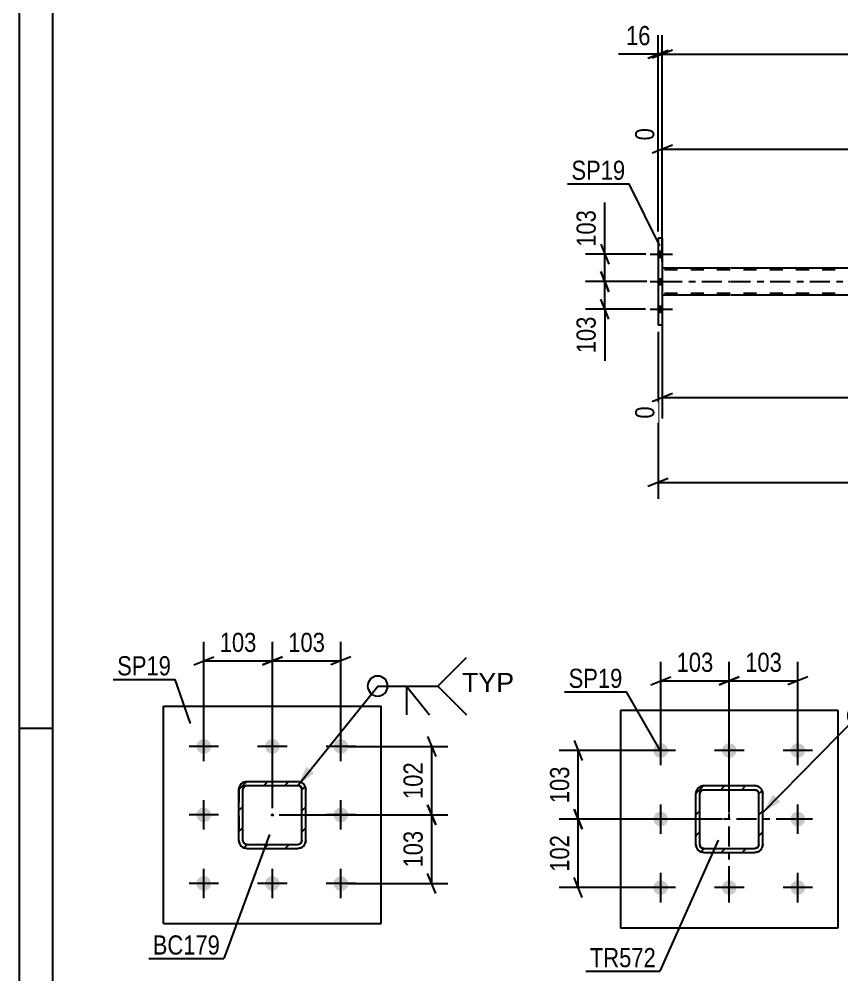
# Model space of a CAD drawing. Header units: millimetres. Extents: x 0 to 841, y 0 to 594.
# Drawn here: x 0 to 123, y 112.2 to 255.1 of the extents above; entities that cross this region are included whole.
import ezdxf

# ---------------------------------------------------------------- set-up
doc = ezdxf.new("R2010")
doc.units = ezdxf.units.MM
doc.linetypes.add('DXK_LINE_DOT2', pattern=[3.9198, 1.9599, -1.9599])
doc.linetypes.add('DXK_LINE_DOT3', pattern=[5.9187, 2.979, -0.9799, 0.9799, -0.9799])
doc.styles.add('Arial', font='ARIAL.TTF', dxfattribs={"height": 0.2})
doc.styles.add('Arial Narrow', font='ARIALN.TTF', dxfattribs={"height": 0.2})

# ---------------------------------------------------------------- blocks, each defined once
blk = doc.blocks.new('Unknown-122568519-1133 - 12225')
at = {"color": 5, "linetype": 'Continuous'}
for p, q in [((0, 594), (0, 0)), ((5, 589), (5, 5)), ((5, 149), (0, 149))]:
    blk.add_line(p, q, dxfattribs=at)
blk = doc.blocks.new('Part-122568519-2136 - 2078')
at = {"color": 2, "linetype": 'Continuous'}
for p, q in [((122.39, 151.72), (89.89, 151.72)), ((89.89, 151.72), (89.89, 119.22)), ((122.39, 119.22), (122.39, 151.72)), ((89.89, 119.22), (122.39, 119.22))]:
    blk.add_line(p, q, dxfattribs=at)
blk = doc.blocks.new('Bolt-122568519-2181 - 2078')
at = {"linetype": 'Continuous'}
for points in [[(95.89, 144.62, -1), (95.89, 146.82, -1)], [(106.14, 144.62, -1), (106.14, 146.82, -1)], [(116.39, 144.62, -1), (116.39, 146.82, -1)], [(95.89, 134.37, -1), (95.89, 136.57, -1)], [(116.39, 134.37, -1), (116.39, 136.57, -1)], [(95.89, 124.12, -1), (95.89, 126.32, -1)], [(106.14, 124.12, -1), (106.14, 126.32, -1)], [(116.39, 124.12, -1), (116.39, 126.32, -1)]]:
    blk.add_hatch(color=1, dxfattribs=at).paths.add_polyline_path(points)
at = {"color": 1, "linetype": 'Continuous'}
for p, q in [((95.89, 143.52), (95.89, 147.92)), ((106.14, 143.52), (106.14, 147.92)), ((116.39, 143.52), (116.39, 147.92)), ((98.09, 145.72), (93.69, 145.72)), ((108.34, 145.72), (103.94, 145.72)), ((118.59, 145.72), (114.19, 145.72)), ((95.89, 133.27), (95.89, 137.67)), ((116.39, 133.27), (116.39, 137.67)), ((98.09, 135.47), (93.69, 135.47)), ((118.59, 135.47), (114.19, 135.47)), ((95.89, 123.02), (95.89, 127.42)), ((106.14, 123.02), (106.14, 127.42)), ((116.39, 123.02), (116.39, 127.42)), ((98.09, 125.22), (93.69, 125.22)), ((108.34, 125.22), (103.94, 125.22)), ((118.59, 125.22), (114.19, 125.22))]:
    blk.add_line(p, q, dxfattribs=at)
blk = doc.blocks.new('Part-122568519-2239 - 2078')
at = {"linetype": 'Continuous'}
h = blk.add_hatch(dxfattribs=at)
h.set_pattern_fill('', scale=0.7, style=0, pattern_type=0)
h.set_pattern_definition([(45, (102.3356, 140.4685), (-1.57154, 1.57154), [])])
h.paths.add_polyline_path([(109.94, 140.47), (102.34, 140.47), (101.88, 140.38), (101.49, 140.12), (101.23, 139.73), (101.14, 139.27), (101.14, 131.67), (101.23, 131.21), (101.49, 130.82), (101.88, 130.56), (102.34, 130.47), (109.94, 130.47), (110.39, 130.56), (110.78, 130.82), (111.04, 131.21), (111.14, 131.67), (111.14, 139.27), (111.04, 139.73), (110.78, 140.12), (110.39, 140.38)])
h.paths.add_polyline_path([(110.49, 139.5), (110.54, 139.27), (110.54, 131.67), (110.49, 131.44), (110.36, 131.24), (110.17, 131.11), (109.94, 131.07), (102.34, 131.07), (102.11, 131.11), (101.91, 131.24), (101.78, 131.44), (101.74, 131.67), (101.74, 139.27), (101.78, 139.5), (101.91, 139.69), (102.11, 139.82), (102.34, 139.87), (109.94, 139.87), (110.17, 139.82), (110.36, 139.69)])
at = {"color": 7, "linetype": 'DXK_LINE_DOT3'}
for p, q in [((106.14, 125.47), (106.14, 145.47)), ((116.14, 135.47), (96.14, 135.47))]:
    blk.add_line(p, q, dxfattribs=at)
at = {"color": 7, "linetype": 'DXK_LINE_DOT2'}
for p, q in [((101.88, 140.38), (102.34, 140.47)), ((102.34, 140.47), (109.94, 140.47)), ((109.94, 140.47), (110.39, 140.38)), ((101.14, 139.27), (101.23, 139.73)), ((101.14, 131.67), (101.14, 139.27)), ((101.78, 139.5), (101.74, 139.27)), ((101.74, 131.67), (101.74, 139.27)), ((101.91, 139.69), (101.78, 139.5)), ((102.11, 139.82), (101.91, 139.69)), ((102.34, 139.87), (102.11, 139.82)), ((102.34, 139.87), (109.94, 139.87)), ((110.17, 139.82), (109.94, 139.87)), ((110.36, 139.69), (110.17, 139.82)), ((110.49, 139.5), (110.36, 139.69)), ((110.54, 139.27), (110.49, 139.5)), ((110.54, 131.67), (110.54, 139.27)), ((111.04, 139.73), (111.14, 139.27)), ((111.14, 131.67), (111.14, 139.27)), ((101.23, 131.21), (101.14, 131.67)), ((101.74, 131.67), (101.78, 131.44)), ((110.49, 131.44), (110.54, 131.67)), ((111.14, 131.67), (111.04, 131.21)), ((101.78, 131.44), (101.91, 131.24)), ((102.34, 130.47), (101.88, 130.56)), ((101.91, 131.24), (102.11, 131.11)), ((102.11, 131.11), (102.34, 131.07)), ((102.34, 131.07), (109.94, 131.07)), ((102.34, 130.47), (109.94, 130.47)), ((109.94, 131.07), (110.17, 131.11)), ((110.39, 130.56), (109.94, 130.47)), ((110.17, 131.11), (110.36, 131.24)), ((110.36, 131.24), (110.49, 131.44))]:
    blk.add_line(p, q, dxfattribs=at)
at = {"color": 2, "linetype": 'Continuous'}
for p, q in [((102.34, 140.47), (101.88, 140.38)), ((102.34, 140.47), (109.94, 140.47)), ((110.39, 140.38), (109.94, 140.47)), ((101.23, 139.73), (101.14, 139.27)), ((101.14, 131.67), (101.14, 139.27)), ((101.74, 139.27), (101.78, 139.5)), ((101.74, 131.67), (101.74, 139.27)), ((101.78, 139.5), (101.91, 139.69)), ((101.91, 139.69), (102.11, 139.82)), ((102.11, 139.82), (102.34, 139.87)), ((102.34, 139.87), (109.94, 139.87)), ((109.94, 139.87), (110.17, 139.82)), ((110.17, 139.82), (110.36, 139.69)), ((110.36, 139.69), (110.49, 139.5)), ((110.49, 139.5), (110.54, 139.27)), ((110.54, 131.67), (110.54, 139.27)), ((111.14, 139.27), (111.04, 139.73)), ((111.14, 131.67), (111.14, 139.27)), ((101.14, 131.67), (101.23, 131.21)), ((101.78, 131.44), (101.74, 131.67)), ((110.54, 131.67), (110.49, 131.44)), ((111.04, 131.21), (111.14, 131.67)), ((101.91, 131.24), (101.78, 131.44)), ((101.88, 130.56), (102.34, 130.47)), ((102.11, 131.11), (101.91, 131.24)), ((102.34, 131.07), (102.11, 131.11)), ((102.34, 131.07), (109.94, 131.07)), ((102.34, 130.47), (109.94, 130.47)), ((110.17, 131.11), (109.94, 131.07)), ((109.94, 130.47), (110.39, 130.56)), ((110.36, 131.24), (110.17, 131.11)), ((110.49, 131.44), (110.36, 131.24))]:
    blk.add_line(p, q, dxfattribs=at)
at = {"color": 7, "linetype": 'DXK_LINE_DOT2'}
for centre, start, end in [((102.34, 139.27), 112.5, 157.5), ((109.94, 139.27), 22.5, 67.5), ((102.34, 131.67), 202.5, 247.5), ((109.94, 131.67), 292.5, 337.5)]:
    blk.add_arc(centre, 1.2, start, end, dxfattribs=at)
at = {"color": 2, "linetype": 'Continuous'}
for centre, start, end in [((102.34, 139.27), 112.5, 157.5), ((109.94, 139.27), 22.5, 67.5), ((102.34, 131.67), 202.5, 247.5), ((109.94, 131.67), 292.5, 337.5)]:
    blk.add_arc(centre, 1.2, start, end, dxfattribs=at)
blk = doc.blocks.new('Part-122568519-7106 - 6955')
at = {"color": 2, "linetype": 'Continuous'}
for p, q in [((106.25, 217.85), (96.13, 217.85)), ((151.11, 217.85), (106.35, 217.85)), ((106.25, 213.85), (96.13, 213.85)), ((151.11, 213.85), (106.35, 213.85))]:
    blk.add_line(p, q, dxfattribs=at)
at = {"color": 7, "linetype": 'DXK_LINE_DOT2'}
for p, q in [((96.13, 217.85), (96.13, 213.85)), ((106.25, 217.61), (96.13, 217.61)), ((768.75, 217.61), (106.35, 217.61)), ((106.25, 214.09), (96.13, 214.09)), ((768.75, 214.09), (106.35, 214.09))]:
    blk.add_line(p, q, dxfattribs=at)
at = {"color": 7, "linetype": 'DXK_LINE_DOT3'}
for p, q in [((96.13, 215.85), (106.25, 215.85)), ((106.35, 215.85), (768.75, 215.85))]:
    blk.add_line(p, q, dxfattribs=at)
blk = doc.blocks.new('Bolt-122568519-7147 - 6955')
at = {"linetype": 'Continuous'}
for points in [[(96.13, 219.51), (96.13, 220.39), (95.49, 220.39), (95.49, 219.51)], [(96.13, 219.51), (96.13, 220.39), (95.49, 220.39), (95.49, 219.51)], [(96.13, 219.51), (96.13, 220.39), (95.49, 220.39), (95.49, 219.51)], [(96.13, 215.41), (96.13, 216.29), (95.49, 216.29), (95.49, 215.41)], [(96.13, 215.41), (96.13, 216.29), (95.49, 216.29), (95.49, 215.41)], [(96.13, 211.31), (96.13, 212.19), (95.49, 212.19), (95.49, 211.31)], [(96.13, 211.31), (96.13, 212.19), (95.49, 212.19), (95.49, 211.31)], [(96.13, 211.31), (96.13, 212.19), (95.49, 212.19), (95.49, 211.31)]]:
    blk.add_hatch(color=1, dxfattribs=at).paths.add_polyline_path(points)
at = {"color": 1, "linetype": 'Continuous'}
for p, q in [((95.49, 220.39), (96.13, 220.39)), ((95.49, 220.39), (96.13, 220.39)), ((95.49, 220.39), (96.13, 220.39)), ((94.33, 219.95), (97.65, 219.95)), ((94.33, 219.95), (97.65, 219.95)), ((94.33, 219.95), (97.65, 219.95)), ((95.49, 219.51), (96.13, 219.51)), ((95.49, 219.51), (96.13, 219.51)), ((95.49, 219.51), (96.13, 219.51)), ((94.33, 215.85), (97.65, 215.85)), ((94.33, 215.85), (97.65, 215.85)), ((95.49, 216.29), (96.13, 216.29)), ((95.49, 216.29), (96.13, 216.29)), ((95.49, 215.41), (96.13, 215.41)), ((95.49, 215.41), (96.13, 215.41)), ((94.33, 211.75), (97.65, 211.75)), ((94.33, 211.75), (97.65, 211.75)), ((94.33, 211.75), (97.65, 211.75)), ((95.49, 212.19), (96.13, 212.19)), ((95.49, 212.19), (96.13, 212.19)), ((95.49, 212.19), (96.13, 212.19)), ((95.49, 211.31), (96.13, 211.31)), ((95.49, 211.31), (96.13, 211.31)), ((95.49, 211.31), (96.13, 211.31))]:
    blk.add_line(p, q, dxfattribs=at)
blk = doc.blocks.new('Part-122568519-7216 - 6955')
at = {"color": 2, "linetype": 'Continuous'}
for p, q in [((96.13, 222.35), (95.49, 222.35)), ((95.49, 222.35), (95.49, 209.35)), ((96.13, 222.35), (96.13, 209.35)), ((96.13, 209.35), (95.49, 209.35))]:
    blk.add_line(p, q, dxfattribs=at)
blk = doc.blocks.new('Part-122568519-8024 - 7999')
at = {"linetype": 'Continuous'}
h = blk.add_hatch(dxfattribs=at)
h.set_pattern_fill('', scale=0.7, style=0, pattern_type=0)
h.set_pattern_definition([(45, (34.0508, 141.0933), (-1.57154, 1.57154), [])])
h.paths.add_polyline_path([(41.65, 141.09), (34.05, 141.09), (33.59, 141), (33.2, 140.74), (32.94, 140.35), (32.85, 139.89), (32.85, 132.29), (32.94, 131.83), (33.2, 131.44), (33.59, 131.18), (34.05, 131.09), (41.65, 131.09), (42.11, 131.18), (42.5, 131.44), (42.76, 131.83), (42.85, 132.29), (42.85, 139.89), (42.76, 140.35), (42.5, 140.74), (42.11, 141)])
h.paths.add_polyline_path([(42.21, 140.12), (42.25, 139.89), (42.25, 132.29), (42.21, 132.06), (42.08, 131.87), (41.88, 131.74), (41.65, 131.69), (34.05, 131.69), (33.82, 131.74), (33.63, 131.87), (33.5, 132.06), (33.45, 132.29), (33.45, 139.89), (33.5, 140.12), (33.63, 140.32), (33.82, 140.45), (34.05, 140.49), (41.65, 140.49), (41.88, 140.45), (42.08, 140.32)])
blk.add_hatch(color=30, dxfattribs=at).paths.add_polyline_path([(37.85, 135.99, -1), (37.85, 136.19, -1)])
at = {"color": 7, "linetype": 'DXK_LINE_DOT2'}
for p, q in [((32.85, 139.89), (32.94, 140.35)), ((33.5, 140.12), (33.45, 139.89)), ((33.63, 140.32), (33.5, 140.12)), ((33.59, 141), (34.05, 141.09)), ((33.82, 140.45), (33.63, 140.32)), ((34.05, 140.49), (33.82, 140.45)), ((34.05, 141.09), (41.65, 141.09)), ((34.05, 140.49), (41.65, 140.49)), ((41.65, 141.09), (42.11, 141)), ((41.88, 140.45), (41.65, 140.49)), ((42.08, 140.32), (41.88, 140.45)), ((42.21, 140.12), (42.08, 140.32)), ((42.25, 139.89), (42.21, 140.12)), ((42.76, 140.35), (42.85, 139.89)), ((32.85, 139.89), (32.85, 132.29)), ((33.45, 132.29), (33.45, 139.89)), ((42.25, 132.29), (42.25, 139.89)), ((42.85, 132.29), (42.85, 139.89)), ((32.94, 131.83), (32.85, 132.29)), ((33.45, 132.29), (33.5, 132.06)), ((33.5, 132.06), (33.63, 131.87)), ((33.63, 131.87), (33.82, 131.74)), ((33.82, 131.74), (34.05, 131.69)), ((34.05, 131.69), (41.65, 131.69)), ((41.65, 131.69), (41.88, 131.74)), ((41.88, 131.74), (42.08, 131.87)), ((42.08, 131.87), (42.21, 132.06)), ((42.21, 132.06), (42.25, 132.29)), ((42.85, 132.29), (42.76, 131.83)), ((34.05, 131.09), (33.59, 131.18)), ((34.05, 131.09), (41.65, 131.09)), ((42.11, 131.18), (41.65, 131.09))]:
    blk.add_line(p, q, dxfattribs=at)
at = {"color": 2, "linetype": 'Continuous'}
for p, q in [((32.94, 140.35), (32.85, 139.89)), ((33.45, 139.89), (33.5, 140.12)), ((33.5, 140.12), (33.63, 140.32)), ((34.05, 141.09), (33.59, 141)), ((33.63, 140.32), (33.82, 140.45)), ((33.82, 140.45), (34.05, 140.49)), ((34.05, 141.09), (34.05, 141.09)), ((34.05, 141.09), (41.65, 141.09)), ((34.05, 140.49), (34.05, 140.49)), ((34.05, 140.49), (41.65, 140.49)), ((41.65, 141.09), (41.65, 141.09)), ((42.11, 141), (41.65, 141.09)), ((41.65, 140.49), (41.65, 140.49)), ((41.65, 140.49), (41.88, 140.45)), ((41.88, 140.45), (42.08, 140.32)), ((42.08, 140.32), (42.21, 140.12)), ((42.21, 140.12), (42.25, 139.89)), ((42.85, 139.89), (42.76, 140.35)), ((32.85, 139.89), (32.85, 139.89)), ((32.85, 132.29), (32.85, 139.89)), ((33.45, 139.89), (33.45, 139.89)), ((33.45, 132.29), (33.45, 139.89)), ((42.25, 139.89), (42.25, 139.89)), ((42.25, 132.29), (42.25, 139.89)), ((42.85, 139.89), (42.85, 139.89)), ((42.85, 132.29), (42.85, 139.89)), ((32.85, 132.29), (32.85, 132.29)), ((32.85, 132.29), (32.94, 131.83)), ((33.45, 132.29), (33.45, 132.29)), ((33.5, 132.06), (33.45, 132.29)), ((33.63, 131.87), (33.5, 132.06)), ((33.82, 131.74), (33.63, 131.87)), ((34.05, 131.69), (33.82, 131.74)), ((34.05, 131.69), (34.05, 131.69)), ((34.05, 131.69), (41.65, 131.69)), ((41.88, 131.74), (41.65, 131.69)), ((41.65, 131.69), (41.65, 131.69)), ((42.08, 131.87), (41.88, 131.74)), ((42.21, 132.06), (42.08, 131.87)), ((42.25, 132.29), (42.21, 132.06)), ((42.25, 132.29), (42.25, 132.29)), ((42.76, 131.83), (42.85, 132.29)), ((42.85, 132.29), (42.85, 132.29)), ((33.59, 131.18), (34.05, 131.09)), ((34.05, 131.09), (34.05, 131.09)), ((34.05, 131.09), (41.65, 131.09)), ((41.65, 131.09), (42.11, 131.18)), ((41.65, 131.09), (41.65, 131.09))]:
    blk.add_line(p, q, dxfattribs=at)
at = {"color": 7, "linetype": 'DXK_LINE_DOT3'}
blk.add_line((37.85, 136.09), (37.85, 136.09), dxfattribs=at)
at = {"color": 30, "linetype": 'DXK_LINE_DOT3'}
blk.add_line((37.85, 136.09), (37.85, 136.09), dxfattribs=at)
at = {"color": 30, "linetype": 'Continuous'}
blk.add_circle((37.85, 136.09), 0.1, dxfattribs=at)
at = {"color": 7, "linetype": 'DXK_LINE_DOT2'}
for centre, start, end in [((34.05, 139.89), 112.5, 157.5), ((41.65, 139.89), 22.5, 67.5), ((34.05, 132.29), 202.5, 247.5), ((41.65, 132.29), 292.5, 337.5)]:
    blk.add_arc(centre, 1.2, start, end, dxfattribs=at)
at = {"color": 2, "linetype": 'Continuous'}
for centre, start, end in [((34.05, 139.89), 112.5, 157.5), ((41.65, 139.89), 22.5, 67.5), ((34.05, 132.29), 202.5, 247.5), ((41.65, 132.29), 292.5, 337.5)]:
    blk.add_arc(centre, 1.2, start, end, dxfattribs=at)
blk = doc.blocks.new('Bolt-122568519-8100 - 7999')
at = {"linetype": 'Continuous'}
for points in [[(27.6, 145.24, -1), (27.6, 147.44, -1)], [(37.85, 145.24, -1), (37.85, 147.44, -1)], [(48.1, 145.24, -1), (48.1, 147.44, -1)], [(27.6, 134.99, -1), (27.6, 137.19, -1)], [(48.1, 134.99, -1), (48.1, 137.19, -1)], [(27.6, 124.74, -1), (27.6, 126.94, -1)], [(37.85, 124.74, -1), (37.85, 126.94, -1)], [(48.1, 124.74, -1), (48.1, 126.94, -1)]]:
    blk.add_hatch(color=1, dxfattribs=at).paths.add_polyline_path(points)
at = {"color": 1, "linetype": 'Continuous'}
for p, q in [((27.6, 144.14), (27.6, 148.54)), ((37.85, 144.14), (37.85, 148.54)), ((48.1, 144.14), (48.1, 148.54)), ((29.8, 146.34), (25.4, 146.34)), ((40.05, 146.34), (35.65, 146.34)), ((50.3, 146.34), (45.9, 146.34)), ((27.6, 133.89), (27.6, 138.29)), ((48.1, 133.89), (48.1, 138.29)), ((29.8, 136.09), (25.4, 136.09)), ((50.3, 136.09), (45.9, 136.09)), ((27.6, 123.64), (27.6, 128.04)), ((37.85, 123.64), (37.85, 128.04)), ((48.1, 123.64), (48.1, 128.04)), ((29.8, 125.84), (25.4, 125.84)), ((40.05, 125.84), (35.65, 125.84)), ((50.3, 125.84), (45.9, 125.84))]:
    blk.add_line(p, q, dxfattribs=at)
blk = doc.blocks.new('Part-122568519-8106 - 7999')
at = {"color": 2, "linetype": 'Continuous'}
for p, q in [((21.6, 119.84), (21.6, 152.34)), ((21.6, 152.34), (54.1, 152.34)), ((54.1, 119.84), (54.1, 152.34)), ((21.6, 119.84), (54.1, 119.84))]:
    blk.add_line(p, q, dxfattribs=at)
blk = doc.blocks.new('StraightDimension-122568519-2274 - 2078')
at = {"color": 7, "linetype": 'Continuous'}
for p, q in [((106.14, 136.47), (106.14, 158.99)), ((116.39, 146.72), (116.39, 158.99)), ((104.64, 155.54), (107.64, 156.74)), ((106.14, 156.14), (116.39, 156.14)), ((117.89, 156.74), (114.89, 155.54))]:
    blk.add_line(p, q, dxfattribs=at)
at = {"color": 0}
blk.add_wipeout([(114.6, 156.89), (114.6, 161.09), (107.92, 161.09), (107.92, 156.89)], dxfattribs=at)
at = {"color": 3, "style": 'Arial Narrow'}
blk.add_text('103', height=2.863, dxfattribs=at).set_placement((108.52, 157.49))
blk = doc.blocks.new('StraightDimension-122568519-2291 - 2078')
at = {"color": 7, "linetype": 'Continuous'}
for p, q in [((95.89, 146.72), (95.89, 158.99)), ((106.14, 136.47), (106.14, 158.99)), ((94.39, 155.54), (97.39, 156.74)), ((95.89, 156.14), (106.14, 156.14)), ((107.64, 156.74), (104.64, 155.54))]:
    blk.add_line(p, q, dxfattribs=at)
at = {"color": 0}
blk.add_wipeout([(104.35, 156.89), (104.35, 161.09), (97.67, 161.09), (97.67, 156.89)], dxfattribs=at)
at = {"color": 3, "style": 'Arial Narrow'}
blk.add_text('103', height=2.863, dxfattribs=at).set_placement((98.27, 157.49))
blk = doc.blocks.new('StraightDimension-122568519-2309 - 2078')
at = {"color": 7, "linetype": 'Continuous'}
for p, q in [((82.96, 147.22), (84.16, 144.22)), ((94.89, 145.72), (80.71, 145.72)), ((83.56, 135.47), (83.56, 145.72)), ((84.16, 133.97), (82.96, 136.97)), ((105.14, 135.47), (80.71, 135.47))]:
    blk.add_line(p, q, dxfattribs=at)
at = {"color": 0}
blk.add_wipeout([(82.81, 143.94), (78.61, 143.94), (78.61, 137.25), (82.81, 137.25)], dxfattribs=at)
at = {"color": 3, "style": 'Arial Narrow'}
blk.add_text('103', height=2.863, rotation=90.0002, dxfattribs=at).set_placement((82.21, 137.85))
blk = doc.blocks.new('StraightDimension-122568519-2326 - 2078')
at = {"color": 7, "linetype": 'Continuous'}
for p, q in [((82.96, 136.97), (84.16, 133.97)), ((105.14, 135.47), (80.71, 135.47)), ((83.56, 125.22), (83.56, 135.47)), ((84.16, 123.72), (82.96, 126.72)), ((94.89, 125.22), (80.71, 125.22))]:
    blk.add_line(p, q, dxfattribs=at)
at = {"color": 0}
blk.add_wipeout([(82.81, 133.69), (78.61, 133.69), (78.61, 127), (82.81, 127)], dxfattribs=at)
at = {"color": 3, "style": 'Arial Narrow'}
blk.add_text('102', height=2.863, rotation=90.0002, dxfattribs=at).set_placement((82.21, 127.6))
blk = doc.blocks.new('StraightDimension-122568519-7352 - 6955')
at = {"color": 7, "linetype": 'Continuous'}
for p, q in [((96.13, 218.85), (96.13, 238.81)), ((97.63, 236.28), (94.63, 235.08)), ((96.13, 235.68), (244.74, 235.68))]:
    blk.add_line(p, q, dxfattribs=at)
at = {"color": 0, "linetype": 'Continuous'}
blk.add_wipeout([(95.53, 239.41), (91.33, 239.41), (91.33, 236.38), (95.53, 236.38)], dxfattribs=at)
at = {"color": 3, "linetype": 'Continuous', "style": 'Arial Narrow'}
blk.add_text('0', height=2.86, rotation=90.0002, dxfattribs=at).set_placement((94.93, 236.98))
blk = doc.blocks.new('StraightDimension-122568519-7291 - 6955')
at = {"color": 7, "linetype": 'Continuous'}
for p, q in [((95.49, 208.35), (95.49, 183.39)), ((96.99, 186.39), (93.99, 185.19)), ((95.49, 185.79), (779.61, 185.79))]:
    blk.add_line(p, q, dxfattribs=at)
blk = doc.blocks.new('StraightDimension-122568519-7319 - 6955')
at = {"color": 7, "linetype": 'Continuous'}
for p, q in [((96.13, 212.85), (96.13, 195.37)), ((97.63, 199.1), (94.63, 197.9)), ((96.13, 198.5), (244.74, 198.5))]:
    blk.add_line(p, q, dxfattribs=at)
at = {"color": 0, "linetype": 'Continuous'}
blk.add_wipeout([(95.53, 197.8), (91.33, 197.8), (91.33, 194.77), (95.53, 194.77)], dxfattribs=at)
at = {"color": 3, "linetype": 'Continuous', "style": 'Arial Narrow'}
blk.add_text('0', height=2.86, rotation=90.0002, dxfattribs=at).set_placement((94.93, 195.37))
blk = doc.blocks.new('StraightDimension-122568519-7325 - 6955')
at = {"color": 7, "linetype": 'Continuous'}
for p, q in [((87.52, 219.95), (87.52, 227.68)), ((87.52, 219.95), (87.52, 227.68)), ((86.92, 221.45), (88.12, 218.45)), ((93.68, 219.95), (84.67, 219.95)), ((87.52, 215.85), (87.52, 219.95)), ((88.12, 214.35), (86.92, 217.35)), ((93.8, 215.85), (84.67, 215.85))]:
    blk.add_line(p, q, dxfattribs=at)
at = {"color": 0}
blk.add_wipeout([(86.77, 227.16), (82.57, 227.16), (82.57, 220.47), (86.77, 220.47)], dxfattribs=at)
at = {"color": 3, "style": 'Arial Narrow'}
blk.add_text('103', height=2.863, rotation=90.0002, dxfattribs=at).set_placement((86.17, 221.07))
blk = doc.blocks.new('StraightDimension-122568519-7338 - 6955')
at = {"color": 7, "linetype": 'Continuous'}
for p, q in [((86.92, 217.35), (88.12, 214.35)), ((93.8, 215.85), (84.67, 215.85)), ((87.52, 211.75), (87.52, 215.85)), ((88.12, 210.25), (86.92, 213.25)), ((93.61, 211.75), (84.67, 211.75)), ((87.52, 211.75), (87.52, 204.02)), ((87.52, 211.75), (87.52, 204.02))]:
    blk.add_line(p, q, dxfattribs=at)
at = {"color": 0}
blk.add_wipeout([(86.77, 211.22), (82.57, 211.22), (82.57, 204.54), (86.77, 204.54)], dxfattribs=at)
at = {"color": 3, "style": 'Arial Narrow'}
blk.add_text('103', height=2.863, rotation=90.0002, dxfattribs=at).set_placement((86.17, 205.14))
blk = doc.blocks.new('StraightDimension-122568519-7371 - 6955')
at = {"color": 7, "linetype": 'Continuous'}
for p, q in [((95.49, 223.35), (95.49, 252.72)), ((96.13, 223.35), (96.13, 252.72)), ((93.99, 249.27), (96.99, 250.47)), ((97.63, 250.47), (94.63, 249.27)), ((95.49, 249.87), (89.58, 249.87)), ((95.49, 249.87), (89.58, 249.87)), ((95.49, 249.87), (96.13, 249.87))]:
    blk.add_line(p, q, dxfattribs=at)
at = {"color": 0}
blk.add_wipeout([(94.96, 250.62), (94.96, 254.82), (90.11, 254.82), (90.11, 250.62)], dxfattribs=at)
at = {"color": 3, "style": 'Arial Narrow'}
blk.add_text('16', height=2.863, dxfattribs=at).set_placement((90.71, 251.22))
blk = doc.blocks.new('StraightDimension-122568519-7381 - 6955')
at = {"color": 7, "linetype": 'Continuous'}
for p, q in [((96.13, 223.35), (96.13, 252.72)), ((97.63, 250.47), (94.63, 249.27)), ((96.13, 249.87), (778.97, 249.87))]:
    blk.add_line(p, q, dxfattribs=at)
blk = doc.blocks.new('StraightDimension-122568519-8175 - 7999')
at = {"color": 7, "linetype": 'Continuous'}
for p, q in [((27.6, 147.34), (27.6, 161.97)), ((37.85, 137.1), (37.85, 161.97)), ((26.1, 158.52), (29.1, 159.72)), ((27.6, 159.12), (37.85, 159.12)), ((39.35, 159.72), (36.35, 158.52))]:
    blk.add_line(p, q, dxfattribs=at)
at = {"color": 0}
blk.add_wipeout([(36.07, 159.87), (36.07, 164.07), (29.38, 164.07), (29.38, 159.87)], dxfattribs=at)
at = {"color": 3, "style": 'Arial Narrow'}
blk.add_text('103', height=2.863, dxfattribs=at).set_placement((29.98, 160.47))
blk = doc.blocks.new('StraightDimension-122568519-8192 - 7999')
at = {"color": 7, "linetype": 'Continuous'}
for p, q in [((37.85, 137.1), (37.85, 161.97)), ((48.1, 147.34), (48.1, 161.97)), ((36.35, 158.52), (39.35, 159.72)), ((37.85, 159.12), (48.1, 159.12)), ((49.6, 159.72), (46.6, 158.52))]:
    blk.add_line(p, q, dxfattribs=at)
at = {"color": 0}
blk.add_wipeout([(46.32, 159.87), (46.32, 164.07), (39.63, 164.07), (39.63, 159.87)], dxfattribs=at)
at = {"color": 3, "style": 'Arial Narrow'}
blk.add_text('103', height=2.863, dxfattribs=at).set_placement((40.23, 160.47))
blk = doc.blocks.new('StraightDimension-122568519-8210 - 7999')
at = {"color": 7, "linetype": 'Continuous'}
for p, q in [((61.06, 147.84), (62.26, 144.84)), ((49.1, 146.34), (64.06, 146.34)), ((61.66, 136.1), (61.66, 146.34)), ((62.26, 134.6), (61.06, 137.6)), ((38.85, 136.1), (64.06, 136.1))]:
    blk.add_line(p, q, dxfattribs=at)
at = {"color": 0}
blk.add_wipeout([(60.91, 144.56), (56.71, 144.56), (56.71, 137.88), (60.91, 137.88)], dxfattribs=at)
at = {"color": 3, "style": 'Arial Narrow'}
blk.add_text('102', height=2.863, rotation=90.0002, dxfattribs=at).set_placement((60.31, 138.48))
blk = doc.blocks.new('StraightDimension-122568519-8227 - 7999')
at = {"color": 7, "linetype": 'Continuous'}
for p, q in [((61.06, 137.6), (62.26, 134.6)), ((38.85, 136.1), (64.06, 136.1)), ((61.66, 125.84), (61.66, 136.1)), ((62.26, 124.34), (61.06, 127.34)), ((49.1, 125.84), (64.06, 125.84))]:
    blk.add_line(p, q, dxfattribs=at)
at = {"color": 0}
blk.add_wipeout([(60.91, 134.31), (56.71, 134.31), (56.71, 127.63), (60.91, 127.63)], dxfattribs=at)
at = {"color": 3, "style": 'Arial Narrow'}
blk.add_text('103', height=2.863, rotation=90.0002, dxfattribs=at).set_placement((60.31, 128.23))
blk = doc.blocks.new('Mark-122568519-2132 - 2078')
at = {"color": 0}
blk.add_wipeout([(90.17, 155.09), (90.17, 158.09), (82.13, 158.09), (82.13, 155.09)], dxfattribs=at)
blk.add_wipeout([(90.17, 155.09), (90.17, 158.09), (82.13, 158.09), (82.13, 155.09)], dxfattribs=at)
at = {"color": 30, "linetype": 'Continuous'}
for p in [(81.53, 154.49), (95.77, 145.83)]:
    blk.add_line(p, (90.77, 154.49), dxfattribs=at)
at = {"color": 3, "style": 'Arial Narrow'}
blk.add_text('SP19', height=2.863, dxfattribs=at).set_placement((82.13, 155.09))
blk = doc.blocks.new('WeldMark-122568519-2343 - 2078')
at = {"linetype": 'Continuous'}
blk.add_hatch(color=30, dxfattribs=at).paths.add_polyline_path([(113.77, 138.07), (111.14, 136.45), (112.7, 139.12)])
at = {"color": 30, "linetype": 'Continuous'}
for p, q in [((111.14, 136.45), (125.34, 150.93)), ((125.34, 150.93), (134.34, 150.93))]:
    blk.add_line(p, q, dxfattribs=at)
at = {"color": 3, "linetype": 'Continuous'}
for q in [(133.06, 146.64), (129.63, 146.64)]:
    blk.add_line((129.63, 150.93), q, dxfattribs=at)
for start, end in [(90, 270), (270, 90)]:
    blk.add_arc((125.34, 150.93), 1.5, start, end, dxfattribs=at)
at = {"color": 0, "linetype": 'Continuous'}
blk.add_wipeout([(145.72, 150.03), (145.72, 153.03), (137.94, 153.03), (137.94, 150.03)], dxfattribs=at)
blk.add_wipeout([(145.72, 150.03), (145.72, 153.03), (137.94, 153.03), (137.94, 150.03)], dxfattribs=at)
at = {"color": 3, "linetype": 'Continuous'}
for q in [(138.63, 155.21), (138.63, 146.64)]:
    blk.add_line((134.34, 150.93), q, dxfattribs=at)
at = {"color": 3, "linetype": 'Continuous', "style": 'Arial'}
blk.add_text('TYP', height=2.865, dxfattribs=at).set_placement((137.94, 150.03))
blk = doc.blocks.new('Mark-122568519-2235 - 2078')
at = {"color": 0}
blk.add_wipeout([(95.18, 113.32), (95.18, 116.32), (85.31, 116.32), (85.31, 113.32)], dxfattribs=at)
blk.add_wipeout([(95.18, 113.32), (95.18, 116.32), (85.31, 116.32), (85.31, 113.32)], dxfattribs=at)
at = {"color": 30, "linetype": 'Continuous'}
for p in [(104.5, 132.32), (84.71, 112.72)]:
    blk.add_line(p, (95.78, 112.72), dxfattribs=at)
at = {"color": 3, "style": 'Arial Narrow'}
blk.add_text('TR572', height=2.863, dxfattribs=at).set_placement((85.31, 113.32))
blk = doc.blocks.new('Mark-122568519-7212 - 6955')
at = {"color": 0}
blk.add_wipeout([(90.59, 231.08), (90.59, 234.08), (82.55, 234.08), (82.55, 231.08)], dxfattribs=at)
blk.add_wipeout([(90.59, 231.08), (90.59, 234.08), (82.55, 234.08), (82.55, 231.08)], dxfattribs=at)
at = {"color": 30, "linetype": 'Continuous'}
for p in [(81.95, 230.48), (95.78, 221.21)]:
    blk.add_line(p, (91.19, 230.48), dxfattribs=at)
at = {"color": 3, "style": 'Arial Narrow'}
blk.add_text('SP19', height=2.863, dxfattribs=at).set_placement((82.55, 231.08))
blk = doc.blocks.new('Mark-122568519-8020 - 7999')
at = {"color": 0}
blk.add_wipeout([(30.02, 115.21), (30.02, 118.21), (19.97, 118.21), (19.97, 115.21)], dxfattribs=at)
blk.add_wipeout([(30.02, 115.21), (30.02, 118.21), (19.97, 118.21), (19.97, 115.21)], dxfattribs=at)
at = {"color": 30, "linetype": 'Continuous'}
for p in [(37.4, 133.18), (19.37, 114.61)]:
    blk.add_line(p, (30.62, 114.61), dxfattribs=at)
at = {"color": 3, "style": 'Arial Narrow'}
blk.add_text('BC179', height=2.863, dxfattribs=at).set_placement((19.97, 115.21))
blk = doc.blocks.new('Mark-122568519-8102 - 7999')
at = {"color": 0}
blk.add_wipeout([(22.7, 156.97), (22.7, 159.97), (14.66, 159.97), (14.66, 156.97)], dxfattribs=at)
blk.add_wipeout([(22.7, 156.97), (22.7, 159.97), (14.66, 159.97), (14.66, 156.97)], dxfattribs=at)
at = {"color": 30, "linetype": 'Continuous'}
for p in [(14.06, 156.37), (25.61, 149.79)]:
    blk.add_line(p, (23.3, 156.37), dxfattribs=at)
at = {"color": 3, "style": 'Arial Narrow'}
blk.add_text('SP19', height=2.863, dxfattribs=at).set_placement((14.66, 156.97))
blk = doc.blocks.new('WeldMark-122568519-8244 - 7999')
at = {"linetype": 'Continuous'}
blk.add_hatch(color=30, dxfattribs=at).paths.add_polyline_path([(44.1, 142.36), (41.64, 140.49), (42.94, 143.3)])
at = {"color": 30, "linetype": 'Continuous'}
for p, q in [((41.64, 140.49), (53.59, 155.37)), ((53.59, 155.37), (62.59, 155.37))]:
    blk.add_line(p, q, dxfattribs=at)
at = {"color": 3, "linetype": 'Continuous'}
for q in [(61.31, 151.08), (57.88, 151.08)]:
    blk.add_line((57.88, 155.37), q, dxfattribs=at)
for start, end in [(90, 270), (270, 90)]:
    blk.add_arc((53.59, 155.37), 1.5, start, end, dxfattribs=at)
at = {"color": 0, "linetype": 'Continuous'}
blk.add_wipeout([(73.97, 154.47), (73.97, 157.47), (66.19, 157.47), (66.19, 154.47)], dxfattribs=at)
blk.add_wipeout([(73.97, 154.47), (73.97, 157.47), (66.19, 157.47), (66.19, 154.47)], dxfattribs=at)
at = {"color": 3, "linetype": 'Continuous'}
for q in [(66.88, 159.66), (66.88, 151.08)]:
    blk.add_line((62.59, 155.37), q, dxfattribs=at)
at = {"color": 3, "linetype": 'Continuous', "style": 'Arial'}
blk.add_text('TYP', height=2.865, dxfattribs=at).set_placement((66.19, 154.47))

msp = doc.modelspace()

# ---------------------------------------------------------------- block references
for name in ['Unknown-122568519-1133 - 12225', 'Part-122568519-7216 - 6955', 'Bolt-122568519-7147 - 6955', 'Part-122568519-7106 - 6955', 'Part-122568519-8106 - 7999', 'Part-122568519-2136 - 2078', 'Bolt-122568519-8100 - 7999', 'Bolt-122568519-2181 - 2078', 'Part-122568519-2239 - 2078', 'Part-122568519-8024 - 7999']:
    msp.add_blockref(name, (0, 0))

# ---------------------------------------------------------------- next in the draw order: block references
for name in ['StraightDimension-122568519-7352 - 6955', 'StraightDimension-122568519-7291 - 6955', 'StraightDimension-122568519-8175 - 7999', 'StraightDimension-122568519-2274 - 2078', 'Mark-122568519-8020 - 7999']:
    msp.add_blockref(name, (0, 0))

# ---------------------------------------------------------------- next in the draw order: block references
for name in ['StraightDimension-122568519-7325 - 6955', 'StraightDimension-122568519-7319 - 6955', 'StraightDimension-122568519-8192 - 7999', 'StraightDimension-122568519-2291 - 2078', 'Mark-122568519-8102 - 7999', 'WeldMark-122568519-2343 - 2078']:
    msp.add_blockref(name, (0, 0))

# ---------------------------------------------------------------- next in the draw order: block references
for name in ['StraightDimension-122568519-7371 - 6955', 'StraightDimension-122568519-7338 - 6955', 'StraightDimension-122568519-8210 - 7999', 'StraightDimension-122568519-2309 - 2078']:
    msp.add_blockref(name, (0, 0))

# ---------------------------------------------------------------- next in the draw order: block references
for name in ['StraightDimension-122568519-7381 - 6955', 'WeldMark-122568519-8244 - 7999', 'Mark-122568519-2132 - 2078', 'StraightDimension-122568519-8227 - 7999', 'StraightDimension-122568519-2326 - 2078']:
    msp.add_blockref(name, (0, 0))

# ---------------------------------------------------------------- next in the draw order: block references
for name in ['Mark-122568519-7212 - 6955', 'Mark-122568519-2235 - 2078']:
    msp.add_blockref(name, (0, 0))

doc.saveas('drawing.dxf')
